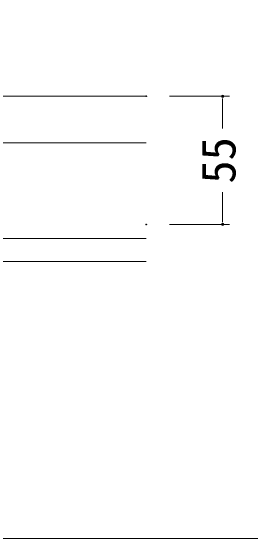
# Model space of a CAD drawing. Units: millimetres, scale not verified. Extents: x -900 to 900, y -400 to 400.
# Drawn here: x 545.4 to 648.5, y -400 to -173.3 of the extents above; entities that cross this region are included whole.
import ezdxf
from ezdxf.enums import TextEntityAlignment as Align

# ---------------------------------------------------------------- set-up
doc = ezdxf.new("R2010")
doc.units = ezdxf.units.MM
doc.header["$LTSCALE"] = 0.5
doc.header["$PDMODE"] = 32
doc.header["$PDSIZE"] = 0.1
for name, color, linetype, lineweight in [('0-0_0', 7, 'Continuous', 20), ('1-2_MOJI', 7, 'Continuous', 18), ('1-5_KUTAI', 9, 'Continuous', 18), ('1-6_BOUSUI', 3, 'Continuous', 18), ('1-9_00panel', 7, 'Continuous', 18)]:
    doc.layers.add(name, color=color, linetype=linetype, lineweight=lineweight)
doc.layers.add('1-3_Defpoints', color=7, linetype='Continuous')
doc.styles.add('ＭＳ ゴシック', font='')
doc.styles.get('ＭＳ ゴシック').set_extended_font_data('MS Gothic')

# ---------------------------------------------------------------- blocks, each defined once
blk = doc.blocks.new('_DOT')
at = {"layer": '0-0_0'}
for p, q in [((-0.5, 0), (-1, 0)), ((0.25, 0), (-0.25, 0))]:
    blk.add_line(p, q, dxfattribs=at)
blk.add_circle((0, 0), 0.25, dxfattribs=at)
blk = doc.blocks.new('D5')
at = {"layer": '1-2_MOJI', "lineweight": 20}
for p, q in [((758.5325, -2648.807), (784.3136, -2648.807)), ((781.3136, -2650.807), (781.3136, -2662.6319)), ((781.3136, -2701.8071), (781.3136, -2689.9821)), ((758.5325, -2703.8071), (784.3136, -2703.8071))]:
    blk.add_line(p, q, dxfattribs=at)
at = {"layer": '1-3_Defpoints'}
for p in [(748.5325, -2648.807), (781.3136, -2648.807), (748.5325, -2703.8071)]:
    blk.add_point(p, dxfattribs=at)
at = {"layer": '1-2_MOJI', "xscale": 2, "yscale": 2}
for p, rotation in [((781.3136, -2648.807), 90), ((781.3136, -2703.8071), 270)]:
    blk.add_blockref('_DOT', p, dxfattribs=dict(at, rotation=rotation))
at = {"layer": '1-2_MOJI', "style": 'ＭＳ ゴシック'}
blk.add_text('55', height=14.66, rotation=90, dxfattribs=at).set_placement((791.3136, -2686.307), align=Align.BOTTOM_LEFT)

msp = doc.modelspace()

# ---------------------------------------------------------------- linework, layer by layer
at = {"layer": '1-2_MOJI'}
msp.add_lwpolyline([(-900, -400), (900, -400), (900, 400), (-900, 400)], close=True, dxfattribs=at)
at = {"layer": '1-5_KUTAI'}
msp.add_line((603.762, -281.1387), (350.8585, -281.1387), dxfattribs=at)
at = {"layer": '1-6_BOUSUI'}
msp.add_line((603.762, -271.1387), (350.8585, -271.1387), dxfattribs=at)
at = {"layer": '1-9_00panel'}
for p, q in [((603.762, -210.1386), (473.3585, -210.1386)), ((473.3585, -230.1386), (603.762, -230.1386))]:
    msp.add_line(p, q, dxfattribs=at)

# ---------------------------------------------------------------- block references
at = {"layer": '1-2_MOJI'}
msp.add_blockref('D5', (-144.7705, 2438.6684), dxfattribs=at)

doc.saveas('drawing.dxf')
